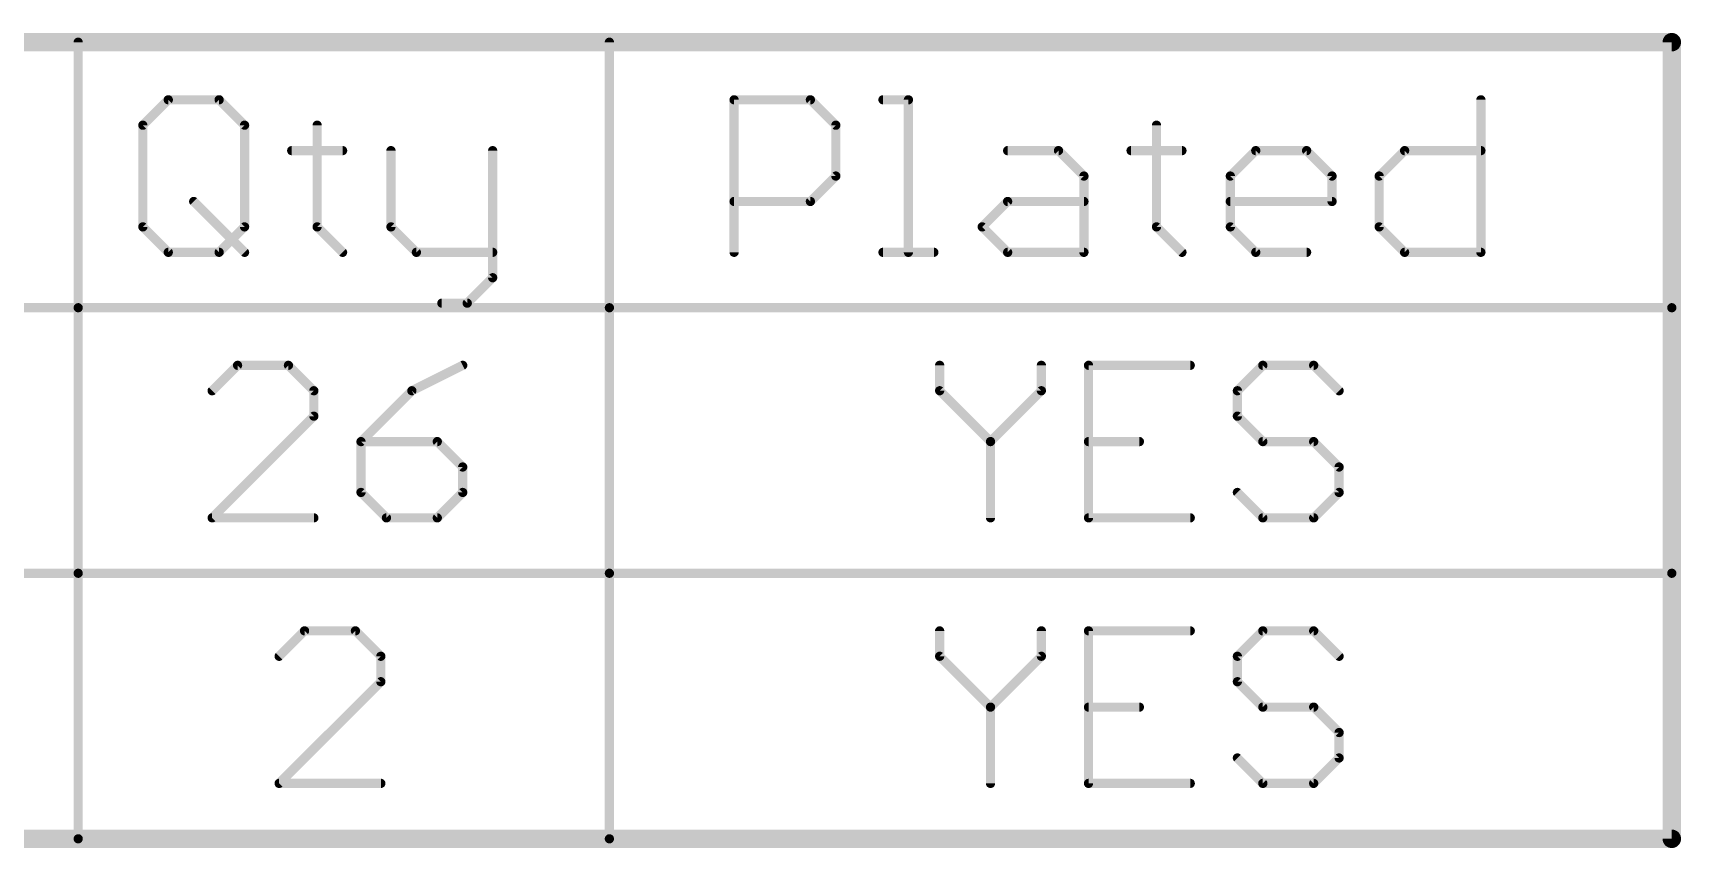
# Model space of a CAD drawing. Extents: x -14 to 61.4, y -16.8 to 62.4.
# Drawn here: x 29.58 to 47.7, y -16.85 to -7.88 of the extents above; entities that cross this region are included whole.
import ezdxf

# ---------------------------------------------------------------- set-up
doc = ezdxf.new("R2010")
doc.units = 0
doc.layers.add('144', color=253, linetype='CONTINUOUS')

msp = doc.modelspace()

# ---------------------------------------------------------------- linework, layer by layer
at = {"layer": '144'}
for points, const_width in [([(47.6008, -7.984), (4.6748, -7.984)], 0.2032), ([(30.0748, -10.905), (30.0748, -7.984)], 0.1016), ([(35.9168, -10.905), (35.9168, -7.984)], 0.1016), ([(47.6008, -16.747), (47.6008, -7.984)], 0.2032), ([(47.6008, -10.905), (47.6008, -7.984)], 0.1016), ([(30.786, -8.8972), (31.0657, -8.6176)], 0.1016), ([(31.0657, -8.6176), (31.625, -8.6176)], 0.1016), ([(31.625, -8.6176), (31.9046, -8.8972)], 0.1016), ([(37.2884, -10.2954), (37.2884, -8.6176)], 0.1016), ([(37.2884, -8.6176), (38.1274, -8.6176)], 0.1016), ([(38.1274, -8.6176), (38.407, -8.8972)], 0.1016), ([(38.9256, -8.6176), (39.2052, -8.6176)], 0.1016), ([(39.2052, -8.6176), (39.2052, -10.2954)], 0.1016), ([(45.5013, -8.6176), (45.5013, -10.2954)], 0.1016), ([(30.786, -10.0158), (30.786, -8.8972)], 0.1016), ([(31.9046, -8.8972), (31.9046, -10.0158)], 0.1016), ([(32.7028, -8.8972), (32.7028, -10.0158)], 0.1016), ([(38.407, -8.8972), (38.407, -9.4565)], 0.1016), ([(41.9338, -8.8972), (41.9338, -10.0158)], 0.1016), ([(32.4232, -9.1769), (32.9825, -9.1769)], 0.1016), ([(33.5146, -9.1769), (33.5146, -10.0158)], 0.1016), ([(34.6332, -9.1769), (34.6332, -10.575)], 0.1016), ([(40.2967, -9.1769), (40.856, -9.1769)], 0.1016), ([(40.856, -9.1769), (41.1356, -9.4565)], 0.1016), ([(41.6542, -9.1769), (42.2135, -9.1769)], 0.1016), ([(42.7456, -9.4565), (43.0253, -9.1769)], 0.1016), ([(43.0253, -9.1769), (43.5845, -9.1769)], 0.1016), ([(43.5845, -9.1769), (43.8642, -9.4565)], 0.1016), ([(44.3828, -9.4565), (44.6624, -9.1769)], 0.1016), ([(44.6624, -9.1769), (45.5013, -9.1769)], 0.1016), ([(38.407, -9.4565), (38.1274, -9.7361)], 0.1016), ([(41.1356, -9.4565), (41.1356, -10.2954)], 0.1016), ([(42.7456, -10.0158), (42.7456, -9.4565)], 0.1016), ([(43.8642, -9.4565), (43.8642, -9.7361)], 0.1016), ([(44.3828, -10.0158), (44.3828, -9.4565)], 0.1016), ([(31.3453, -9.7361), (31.9046, -10.2954)], 0.1016), ([(38.1274, -9.7361), (37.2884, -9.7361)], 0.1016), ([(40.017, -10.0158), (40.2967, -9.7361)], 0.1016), ([(40.2967, -9.7361), (41.1356, -9.7361)], 0.1016), ([(43.8642, -9.7361), (42.7456, -9.7361)], 0.1016), ([(31.0657, -10.2954), (30.786, -10.0158)], 0.1016), ([(31.9046, -10.0158), (31.625, -10.2954)], 0.1016), ([(32.7028, -10.0158), (32.9825, -10.2954)], 0.1016), ([(33.5146, -10.0158), (33.7943, -10.2954)], 0.1016), ([(40.2967, -10.2954), (40.017, -10.0158)], 0.1016), ([(41.9338, -10.0158), (42.2135, -10.2954)], 0.1016), ([(43.0253, -10.2954), (42.7456, -10.0158)], 0.1016), ([(44.6624, -10.2954), (44.3828, -10.0158)], 0.1016), ([(31.625, -10.2954), (31.0657, -10.2954)], 0.1016), ([(33.7943, -10.2954), (34.6332, -10.2954)], 0.1016), ([(38.9256, -10.2954), (39.4849, -10.2954)], 0.1016), ([(41.1356, -10.2954), (40.2967, -10.2954)], 0.1016), ([(43.5845, -10.2954), (43.0253, -10.2954)], 0.1016), ([(45.5013, -10.2954), (44.6624, -10.2954)], 0.1016), ([(34.6332, -10.575), (34.3536, -10.8547)], 0.1016), ([(22.2008, -10.905), (30.0748, -10.905)], 0.1016), ([(30.0748, -10.905), (35.9168, -10.905)], 0.1016), ([(30.0748, -13.826), (30.0748, -10.905)], 0.1016), ([(34.3536, -10.8547), (34.0739, -10.8547)], 0.1016), ([(35.9168, -10.905), (47.6008, -10.905)], 0.1016), ([(35.9168, -13.826), (35.9168, -10.905)], 0.1016), ([(47.6008, -13.826), (47.6008, -10.905)], 0.1016), ([(31.8277, -11.5386), (31.548, -11.8182)], 0.1016), ([(32.387, -11.5386), (31.8277, -11.5386)], 0.1016), ([(32.6666, -11.8182), (32.387, -11.5386)], 0.1016), ([(34.3038, -11.5386), (33.7445, -11.8182)], 0.1016), ([(39.549, -11.5386), (39.549, -11.8182)], 0.1016), ([(40.6676, -11.8182), (40.6676, -11.5386)], 0.1016), ([(42.3048, -11.5386), (41.1862, -11.5386)], 0.1016), ([(41.1862, -11.5386), (41.1862, -13.2164)], 0.1016), ([(43.103, -11.5386), (42.8234, -11.8182)], 0.1016), ([(43.6623, -11.5386), (43.103, -11.5386)], 0.1016), ([(43.9419, -11.8182), (43.6623, -11.5386)], 0.1016), ([(32.6666, -12.0979), (32.6666, -11.8182)], 0.1016), ([(33.7445, -11.8182), (33.1852, -12.3775)], 0.1016), ([(39.549, -11.8182), (40.1083, -12.3775)], 0.1016), ([(40.1083, -12.3775), (40.6676, -11.8182)], 0.1016), ([(42.8234, -11.8182), (42.8234, -12.0979)], 0.1016), ([(31.548, -13.2164), (32.6666, -12.0979)], 0.1016), ([(42.8234, -12.0979), (43.103, -12.3775)], 0.1016), ([(33.1852, -12.3775), (33.1852, -12.9368)], 0.1016), ([(34.0241, -12.3775), (33.1852, -12.3775)], 0.1016), ([(34.3038, -12.6571), (34.0241, -12.3775)], 0.1016), ([(40.1083, -12.3775), (40.1083, -13.2164)], 0.1016), ([(41.1862, -12.3775), (41.7455, -12.3775)], 0.1016), ([(43.103, -12.3775), (43.6623, -12.3775)], 0.1016), ([(43.6623, -12.3775), (43.9419, -12.6571)], 0.1016), ([(34.3038, -12.9368), (34.3038, -12.6571)], 0.1016), ([(43.9419, -12.6571), (43.9419, -12.9368)], 0.1016), ([(33.1852, -12.9368), (33.4648, -13.2164)], 0.1016), ([(34.0241, -13.2164), (34.3038, -12.9368)], 0.1016), ([(43.103, -13.2164), (42.8234, -12.9368)], 0.1016), ([(43.9419, -12.9368), (43.6623, -13.2164)], 0.1016), ([(32.6666, -13.2164), (31.548, -13.2164)], 0.1016), ([(33.4648, -13.2164), (34.0241, -13.2164)], 0.1016), ([(41.1862, -13.2164), (42.3048, -13.2164)], 0.1016), ([(43.6623, -13.2164), (43.103, -13.2164)], 0.1016), ([(22.2008, -13.826), (30.0748, -13.826)], 0.1016), ([(30.0748, -13.826), (35.9168, -13.826)], 0.1016), ([(30.0748, -16.747), (30.0748, -13.826)], 0.1016), ([(35.9168, -13.826), (47.6008, -13.826)], 0.1016), ([(35.9168, -16.747), (35.9168, -13.826)], 0.1016), ([(47.6008, -16.747), (47.6008, -13.826)], 0.1016), ([(32.5643, -14.4596), (32.2846, -14.7392)], 0.1016), ([(33.1236, -14.4596), (32.5643, -14.4596)], 0.1016), ([(33.4032, -14.7392), (33.1236, -14.4596)], 0.1016), ([(39.549, -14.4596), (39.549, -14.7392)], 0.1016), ([(40.6676, -14.7392), (40.6676, -14.4596)], 0.1016), ([(42.3048, -14.4596), (41.1862, -14.4596)], 0.1016), ([(41.1862, -14.4596), (41.1862, -16.1374)], 0.1016), ([(43.103, -14.4596), (42.8234, -14.7392)], 0.1016), ([(43.6623, -14.4596), (43.103, -14.4596)], 0.1016), ([(43.9419, -14.7392), (43.6623, -14.4596)], 0.1016), ([(33.4032, -15.0189), (33.4032, -14.7392)], 0.1016), ([(39.549, -14.7392), (40.1083, -15.2985)], 0.1016), ([(40.1083, -15.2985), (40.6676, -14.7392)], 0.1016), ([(42.8234, -14.7392), (42.8234, -15.0189)], 0.1016), ([(32.2846, -16.1374), (33.4032, -15.0189)], 0.1016), ([(42.8234, -15.0189), (43.103, -15.2985)], 0.1016), ([(40.1083, -15.2985), (40.1083, -16.1374)], 0.1016), ([(41.1862, -15.2985), (41.7455, -15.2985)], 0.1016), ([(43.103, -15.2985), (43.6623, -15.2985)], 0.1016), ([(43.6623, -15.2985), (43.9419, -15.5781)], 0.1016), ([(43.9419, -15.5781), (43.9419, -15.8578)], 0.1016), ([(43.103, -16.1374), (42.8234, -15.8578)], 0.1016), ([(43.9419, -15.8578), (43.6623, -16.1374)], 0.1016), ([(33.4032, -16.1374), (32.2846, -16.1374)], 0.1016), ([(41.1862, -16.1374), (42.3048, -16.1374)], 0.1016), ([(43.6623, -16.1374), (43.103, -16.1374)], 0.1016), ([(4.6748, -16.747), (47.6008, -16.747)], 0.2032), ([(22.2008, -16.747), (30.0748, -16.747)], 0.1016), ([(30.0748, -16.747), (35.9168, -16.747)], 0.1016), ([(35.9168, -16.747), (47.6008, -16.747)], 0.1016)]:
    msp.add_lwpolyline(points, dxfattribs=dict(at, const_width=const_width))
for points, const_width in [([(30.1002, -7.984, 1), (30.0494, -7.984)], 0.0508), ([(35.9422, -7.984, 1), (35.8914, -7.984)], 0.0508), ([(47.6516, -7.984, 1), (47.55, -7.984)], 0.1016), ([(47.6008, -8.0348, 1), (47.6008, -7.9332)], 0.1016), ([(47.6262, -7.984, 1), (47.5754, -7.984)], 0.0508), ([(31.0657, -8.5922, 1), (31.0657, -8.643)], 0.0508), ([(31.0836, -8.6355, 1), (31.0477, -8.5996)], 0.0508), ([(31.6429, -8.5996, 1), (31.607, -8.6355)], 0.0508), ([(31.625, -8.643, 1), (31.625, -8.5922)], 0.0508), ([(37.3138, -8.6176, 1), (37.263, -8.6176)], 0.0508), ([(37.2884, -8.5922, 1), (37.2884, -8.643)], 0.0508), ([(38.1453, -8.5996, 1), (38.1094, -8.6355)], 0.0508), ([(38.1274, -8.643, 1), (38.1274, -8.5922)], 0.0508), ([(38.9256, -8.5922, 1), (38.9256, -8.643)], 0.0508), ([(39.2306, -8.6176, 1), (39.1798, -8.6176)], 0.0508), ([(39.2052, -8.643, 1), (39.2052, -8.5922)], 0.0508), ([(45.5267, -8.6176, 1), (45.4759, -8.6176)], 0.0508), ([(30.8114, -8.8972, 1), (30.7606, -8.8972)], 0.0508), ([(30.7681, -8.8793, 1), (30.804, -8.9152)], 0.0508), ([(31.93, -8.8972, 1), (31.8792, -8.8972)], 0.0508), ([(31.8866, -8.9152, 1), (31.9226, -8.8793)], 0.0508), ([(32.7282, -8.8972, 1), (32.6774, -8.8972)], 0.0508), ([(38.4324, -8.8972, 1), (38.3816, -8.8972)], 0.0508), ([(38.389, -8.9152, 1), (38.425, -8.8793)], 0.0508), ([(41.9592, -8.8972, 1), (41.9084, -8.8972)], 0.0508), ([(32.4232, -9.1515, 1), (32.4232, -9.2023)], 0.0508), ([(32.9825, -9.2023, 1), (32.9825, -9.1515)], 0.0508), ([(33.54, -9.1769, 1), (33.4892, -9.1769)], 0.0508), ([(34.6586, -9.1769, 1), (34.6078, -9.1769)], 0.0508), ([(40.2967, -9.1515, 1), (40.2967, -9.2023)], 0.0508), ([(40.8739, -9.1589, 1), (40.838, -9.1948)], 0.0508), ([(40.856, -9.2023, 1), (40.856, -9.1515)], 0.0508), ([(41.6542, -9.1515, 1), (41.6542, -9.2023)], 0.0508), ([(42.2135, -9.2023, 1), (42.2135, -9.1515)], 0.0508), ([(43.0253, -9.1515, 1), (43.0253, -9.2023)], 0.0508), ([(43.0432, -9.1948, 1), (43.0073, -9.1589)], 0.0508), ([(43.6025, -9.1589, 1), (43.5666, -9.1948)], 0.0508), ([(43.5845, -9.2023, 1), (43.5845, -9.1515)], 0.0508), ([(44.6624, -9.1515, 1), (44.6624, -9.2023)], 0.0508), ([(44.6804, -9.1948, 1), (44.6445, -9.1589)], 0.0508), ([(45.5013, -9.2023, 1), (45.5013, -9.1515)], 0.0508), ([(38.425, -9.4745, 1), (38.389, -9.4385)], 0.0508), ([(41.161, -9.4565, 1), (41.1102, -9.4565)], 0.0508), ([(41.1176, -9.4745, 1), (41.1536, -9.4385)], 0.0508), ([(42.771, -9.4565, 1), (42.7202, -9.4565)], 0.0508), ([(42.7277, -9.4385, 1), (42.7636, -9.4745)], 0.0508), ([(43.8896, -9.4565, 1), (43.8388, -9.4565)], 0.0508), ([(43.8462, -9.4745, 1), (43.8821, -9.4385)], 0.0508), ([(44.3648, -9.4385, 1), (44.4007, -9.4745)], 0.0508), ([(44.4082, -9.4565, 1), (44.3574, -9.4565)], 0.0508), ([(38.3816, -9.4565, 1), (38.4324, -9.4565)], 0.0508), ([(31.3633, -9.7182, 1), (31.3274, -9.7541)], 0.0508), ([(37.2884, -9.7107, 1), (37.2884, -9.7615)], 0.0508), ([(38.1094, -9.7182, 1), (38.1453, -9.7541)], 0.0508), ([(38.1274, -9.7615, 1), (38.1274, -9.7107)], 0.0508), ([(40.2967, -9.7107, 1), (40.2967, -9.7615)], 0.0508), ([(40.3146, -9.7541, 1), (40.2787, -9.7182)], 0.0508), ([(41.1356, -9.7615, 1), (41.1356, -9.7107)], 0.0508), ([(42.7456, -9.7107, 1), (42.7456, -9.7615)], 0.0508), ([(43.8388, -9.7361, 1), (43.8896, -9.7361)], 0.0508), ([(43.8642, -9.7615, 1), (43.8642, -9.7107)], 0.0508), ([(30.804, -9.9978, 1), (30.7681, -10.0337)], 0.0508), ([(31.9226, -10.0337, 1), (31.8866, -9.9978)], 0.0508), ([(32.7208, -9.9978, 1), (32.6849, -10.0337)], 0.0508), ([(33.5326, -9.9978, 1), (33.4967, -10.0337)], 0.0508), ([(40.035, -9.9978, 1), (39.9991, -10.0337)], 0.0508), ([(41.9518, -9.9978, 1), (41.9159, -10.0337)], 0.0508), ([(42.7636, -9.9978, 1), (42.7277, -10.0337)], 0.0508), ([(44.4007, -9.9978, 1), (44.3648, -10.0337)], 0.0508), ([(30.7606, -10.0158, 1), (30.8114, -10.0158)], 0.0508), ([(31.8792, -10.0158, 1), (31.93, -10.0158)], 0.0508), ([(32.6774, -10.0158, 1), (32.7282, -10.0158)], 0.0508), ([(33.4892, -10.0158, 1), (33.54, -10.0158)], 0.0508), ([(39.9991, -9.9978, 1), (40.035, -10.0337)], 0.0508), ([(41.9084, -10.0158, 1), (41.9592, -10.0158)], 0.0508), ([(42.7202, -10.0158, 1), (42.771, -10.0158)], 0.0508), ([(44.3574, -10.0158, 1), (44.4082, -10.0158)], 0.0508), ([(31.0657, -10.27, 1), (31.0657, -10.3208)], 0.0508), ([(31.0477, -10.3134, 1), (31.0836, -10.2774)], 0.0508), ([(31.607, -10.2774, 1), (31.6429, -10.3134)], 0.0508), ([(31.625, -10.3208, 1), (31.625, -10.27)], 0.0508), ([(31.8866, -10.3134, 1), (31.9226, -10.2774)], 0.0508), ([(32.9645, -10.3134, 1), (33.0004, -10.2774)], 0.0508), ([(33.7943, -10.27, 1), (33.7943, -10.3208)], 0.0508), ([(33.7763, -10.3134, 1), (33.8122, -10.2774)], 0.0508), ([(34.6332, -10.3208, 1), (34.6332, -10.27)], 0.0508), ([(37.263, -10.2954, 1), (37.3138, -10.2954)], 0.0508), ([(38.9256, -10.27, 1), (38.9256, -10.3208)], 0.0508), ([(39.1798, -10.2954, 1), (39.2306, -10.2954)], 0.0508), ([(39.4849, -10.3208, 1), (39.4849, -10.27)], 0.0508), ([(40.2967, -10.27, 1), (40.2967, -10.3208)], 0.0508), ([(40.2787, -10.3134, 1), (40.3146, -10.2774)], 0.0508), ([(41.1102, -10.2954, 1), (41.161, -10.2954)], 0.0508), ([(41.1356, -10.3208, 1), (41.1356, -10.27)], 0.0508), ([(42.1955, -10.3134, 1), (42.2314, -10.2774)], 0.0508), ([(43.0253, -10.27, 1), (43.0253, -10.3208)], 0.0508), ([(43.0073, -10.3134, 1), (43.0432, -10.2774)], 0.0508), ([(43.5845, -10.3208, 1), (43.5845, -10.27)], 0.0508), ([(44.6624, -10.27, 1), (44.6624, -10.3208)], 0.0508), ([(44.6445, -10.3134, 1), (44.6804, -10.2774)], 0.0508), ([(45.4759, -10.2954, 1), (45.5267, -10.2954)], 0.0508), ([(45.5013, -10.3208, 1), (45.5013, -10.27)], 0.0508), ([(34.6078, -10.575, 1), (34.6586, -10.575)], 0.0508), ([(34.6512, -10.593, 1), (34.6152, -10.5571)], 0.0508), ([(30.0748, -10.8796, 1), (30.0748, -10.9304)], 0.0508), ([(30.1002, -10.905, 1), (30.0494, -10.905)], 0.0508), ([(30.0748, -10.9304, 1), (30.0748, -10.8796)], 0.0508), ([(34.0739, -10.8293, 1), (34.0739, -10.8801)], 0.0508), ([(34.3356, -10.8367, 1), (34.3715, -10.8726)], 0.0508), ([(34.3536, -10.8801, 1), (34.3536, -10.8293)], 0.0508), ([(35.9168, -10.8796, 1), (35.9168, -10.9304)], 0.0508), ([(35.9422, -10.905, 1), (35.8914, -10.905)], 0.0508), ([(35.9168, -10.9304, 1), (35.9168, -10.8796)], 0.0508), ([(47.6262, -10.905, 1), (47.5754, -10.905)], 0.0508), ([(47.6008, -10.9304, 1), (47.6008, -10.8796)], 0.0508), ([(30.0494, -10.905, 1), (30.1002, -10.905)], 0.0508), ([(35.8914, -10.905, 1), (35.9422, -10.905)], 0.0508), ([(47.5754, -10.905, 1), (47.6262, -10.905)], 0.0508), ([(31.8277, -11.5132, 1), (31.8277, -11.564)], 0.0508), ([(31.8456, -11.5565, 1), (31.8097, -11.5206)], 0.0508), ([(32.4049, -11.5206, 1), (32.369, -11.5565)], 0.0508), ([(32.387, -11.564, 1), (32.387, -11.5132)], 0.0508), ([(34.3151, -11.5613, 1), (34.2924, -11.5159)], 0.0508), ([(39.5744, -11.5386, 1), (39.5236, -11.5386)], 0.0508), ([(40.693, -11.5386, 1), (40.6422, -11.5386)], 0.0508), ([(41.1862, -11.5132, 1), (41.1862, -11.564)], 0.0508), ([(41.2116, -11.5386, 1), (41.1608, -11.5386)], 0.0508), ([(42.3048, -11.564, 1), (42.3048, -11.5132)], 0.0508), ([(43.103, -11.5132, 1), (43.103, -11.564)], 0.0508), ([(43.121, -11.5565, 1), (43.085, -11.5206)], 0.0508), ([(43.6802, -11.5206, 1), (43.6443, -11.5565)], 0.0508), ([(43.6623, -11.564, 1), (43.6623, -11.5132)], 0.0508), ([(31.5301, -11.8003, 1), (31.566, -11.8362)], 0.0508), ([(32.692, -11.8182, 1), (32.6412, -11.8182)], 0.0508), ([(32.6486, -11.8362, 1), (32.6846, -11.8003)], 0.0508), ([(33.7331, -11.7955, 1), (33.7558, -11.8409)], 0.0508), ([(33.7624, -11.8362, 1), (33.7265, -11.8003)], 0.0508), ([(39.567, -11.8003, 1), (39.5311, -11.8362)], 0.0508), ([(40.6856, -11.8362, 1), (40.6496, -11.8003)], 0.0508), ([(42.8488, -11.8182, 1), (42.798, -11.8182)], 0.0508), ([(42.8054, -11.8003, 1), (42.8413, -11.8362)], 0.0508), ([(43.9239, -11.8362, 1), (43.9599, -11.8003)], 0.0508), ([(39.5236, -11.8182, 1), (39.5744, -11.8182)], 0.0508), ([(40.6422, -11.8182, 1), (40.693, -11.8182)], 0.0508), ([(32.6412, -12.0979, 1), (32.692, -12.0979)], 0.0508), ([(32.6846, -12.1158, 1), (32.6486, -12.0799)], 0.0508), ([(42.8413, -12.0799, 1), (42.8054, -12.1158)], 0.0508), ([(42.798, -12.0979, 1), (42.8488, -12.0979)], 0.0508), ([(33.1672, -12.3595, 1), (33.2032, -12.3955)], 0.0508), ([(33.2106, -12.3775, 1), (33.1598, -12.3775)], 0.0508), ([(33.1852, -12.3521, 1), (33.1852, -12.4029)], 0.0508), ([(34.0421, -12.3595, 1), (34.0062, -12.3955)], 0.0508), ([(34.0241, -12.4029, 1), (34.0241, -12.3521)], 0.0508), ([(40.1337, -12.3775, 1), (40.0829, -12.3775)], 0.0508), ([(40.0904, -12.3595, 1), (40.1263, -12.3955)], 0.0508), ([(40.0904, -12.3955, 1), (40.1263, -12.3595)], 0.0508), ([(41.1862, -12.3521, 1), (41.1862, -12.4029)], 0.0508), ([(41.7455, -12.4029, 1), (41.7455, -12.3521)], 0.0508), ([(43.103, -12.3521, 1), (43.103, -12.4029)], 0.0508), ([(43.085, -12.3955, 1), (43.121, -12.3595)], 0.0508), ([(43.6802, -12.3595, 1), (43.6443, -12.3955)], 0.0508), ([(43.6623, -12.4029, 1), (43.6623, -12.3521)], 0.0508), ([(34.3292, -12.6571, 1), (34.2784, -12.6571)], 0.0508), ([(34.2858, -12.6751, 1), (34.3217, -12.6392)], 0.0508), ([(43.9673, -12.6571, 1), (43.9165, -12.6571)], 0.0508), ([(43.9239, -12.6751, 1), (43.9599, -12.6392)], 0.0508), ([(33.2032, -12.9188, 1), (33.1672, -12.9547)], 0.0508), ([(33.1598, -12.9368, 1), (33.2106, -12.9368)], 0.0508), ([(34.2784, -12.9368, 1), (34.3292, -12.9368)], 0.0508), ([(34.3217, -12.9547, 1), (34.2858, -12.9188)], 0.0508), ([(42.8413, -12.9188, 1), (42.8054, -12.9547)], 0.0508), ([(43.9165, -12.9368, 1), (43.9673, -12.9368)], 0.0508), ([(43.9599, -12.9547, 1), (43.9239, -12.9188)], 0.0508), ([(31.548, -13.191, 1), (31.548, -13.2418)], 0.0508), ([(31.5301, -13.1984, 1), (31.566, -13.2344)], 0.0508), ([(32.6666, -13.2418, 1), (32.6666, -13.191)], 0.0508), ([(33.4648, -13.191, 1), (33.4648, -13.2418)], 0.0508), ([(33.4469, -13.2344, 1), (33.4828, -13.1984)], 0.0508), ([(34.0062, -13.1984, 1), (34.0421, -13.2344)], 0.0508), ([(34.0241, -13.2418, 1), (34.0241, -13.191)], 0.0508), ([(40.0829, -13.2164, 1), (40.1337, -13.2164)], 0.0508), ([(41.1862, -13.191, 1), (41.1862, -13.2418)], 0.0508), ([(41.1608, -13.2164, 1), (41.2116, -13.2164)], 0.0508), ([(42.3048, -13.2418, 1), (42.3048, -13.191)], 0.0508), ([(43.103, -13.191, 1), (43.103, -13.2418)], 0.0508), ([(43.085, -13.2344, 1), (43.121, -13.1984)], 0.0508), ([(43.6443, -13.1984, 1), (43.6802, -13.2344)], 0.0508), ([(43.6623, -13.2418, 1), (43.6623, -13.191)], 0.0508), ([(30.0748, -13.8006, 1), (30.0748, -13.8514)], 0.0508), ([(30.1002, -13.826, 1), (30.0494, -13.826)], 0.0508), ([(30.0494, -13.826, 1), (30.1002, -13.826)], 0.0508), ([(30.0748, -13.8514, 1), (30.0748, -13.8006)], 0.0508), ([(35.9168, -13.8006, 1), (35.9168, -13.8514)], 0.0508), ([(35.9422, -13.826, 1), (35.8914, -13.826)], 0.0508), ([(35.8914, -13.826, 1), (35.9422, -13.826)], 0.0508), ([(35.9168, -13.8514, 1), (35.9168, -13.8006)], 0.0508), ([(47.6262, -13.826, 1), (47.5754, -13.826)], 0.0508), ([(47.5754, -13.826, 1), (47.6262, -13.826)], 0.0508), ([(47.6008, -13.8514, 1), (47.6008, -13.8006)], 0.0508), ([(32.5643, -14.4342, 1), (32.5643, -14.485)], 0.0508), ([(32.5822, -14.4775, 1), (32.5463, -14.4416)], 0.0508), ([(33.1415, -14.4416, 1), (33.1056, -14.4775)], 0.0508), ([(33.1236, -14.485, 1), (33.1236, -14.4342)], 0.0508), ([(39.5744, -14.4596, 1), (39.5236, -14.4596)], 0.0508), ([(40.693, -14.4596, 1), (40.6422, -14.4596)], 0.0508), ([(41.1862, -14.4342, 1), (41.1862, -14.485)], 0.0508), ([(41.2116, -14.4596, 1), (41.1608, -14.4596)], 0.0508), ([(42.3048, -14.485, 1), (42.3048, -14.4342)], 0.0508), ([(43.103, -14.4342, 1), (43.103, -14.485)], 0.0508), ([(43.121, -14.4775, 1), (43.085, -14.4416)], 0.0508), ([(43.6802, -14.4416, 1), (43.6443, -14.4775)], 0.0508), ([(43.6623, -14.485, 1), (43.6623, -14.4342)], 0.0508), ([(32.2667, -14.7213, 1), (32.3026, -14.7572)], 0.0508), ([(33.4286, -14.7392, 1), (33.3778, -14.7392)], 0.0508), ([(33.3852, -14.7572, 1), (33.4212, -14.7213)], 0.0508), ([(39.5236, -14.7392, 1), (39.5744, -14.7392)], 0.0508), ([(39.567, -14.7213, 1), (39.5311, -14.7572)], 0.0508), ([(40.6422, -14.7392, 1), (40.693, -14.7392)], 0.0508), ([(40.6856, -14.7572, 1), (40.6496, -14.7213)], 0.0508), ([(42.8488, -14.7392, 1), (42.798, -14.7392)], 0.0508), ([(42.8054, -14.7213, 1), (42.8413, -14.7572)], 0.0508), ([(43.9239, -14.7572, 1), (43.9599, -14.7213)], 0.0508), ([(33.3778, -15.0189, 1), (33.4286, -15.0189)], 0.0508), ([(33.4212, -15.0368, 1), (33.3852, -15.0009)], 0.0508), ([(42.8413, -15.0009, 1), (42.8054, -15.0368)], 0.0508), ([(42.798, -15.0189, 1), (42.8488, -15.0189)], 0.0508), ([(40.1337, -15.2985, 1), (40.0829, -15.2985)], 0.0508), ([(40.0904, -15.2805, 1), (40.1263, -15.3165)], 0.0508), ([(40.0904, -15.3165, 1), (40.1263, -15.2805)], 0.0508), ([(41.1862, -15.2731, 1), (41.1862, -15.3239)], 0.0508), ([(41.7455, -15.3239, 1), (41.7455, -15.2731)], 0.0508), ([(43.103, -15.2731, 1), (43.103, -15.3239)], 0.0508), ([(43.085, -15.3165, 1), (43.121, -15.2805)], 0.0508), ([(43.6802, -15.2805, 1), (43.6443, -15.3165)], 0.0508), ([(43.6623, -15.3239, 1), (43.6623, -15.2731)], 0.0508), ([(43.9673, -15.5781, 1), (43.9165, -15.5781)], 0.0508), ([(43.9239, -15.5961, 1), (43.9599, -15.5602)], 0.0508), ([(42.8413, -15.8398, 1), (42.8054, -15.8757)], 0.0508), ([(43.9165, -15.8578, 1), (43.9673, -15.8578)], 0.0508), ([(43.9599, -15.8757, 1), (43.9239, -15.8398)], 0.0508), ([(32.2846, -16.112, 1), (32.2846, -16.1628)], 0.0508), ([(32.2667, -16.1194, 1), (32.3026, -16.1554)], 0.0508), ([(33.4032, -16.1628, 1), (33.4032, -16.112)], 0.0508), ([(40.0829, -16.1374, 1), (40.1337, -16.1374)], 0.0508), ([(41.1862, -16.112, 1), (41.1862, -16.1628)], 0.0508), ([(41.1608, -16.1374, 1), (41.2116, -16.1374)], 0.0508), ([(42.3048, -16.1628, 1), (42.3048, -16.112)], 0.0508), ([(43.103, -16.112, 1), (43.103, -16.1628)], 0.0508), ([(43.085, -16.1554, 1), (43.121, -16.1194)], 0.0508), ([(43.6443, -16.1194, 1), (43.6802, -16.1554)], 0.0508), ([(43.6623, -16.1628, 1), (43.6623, -16.112)], 0.0508), ([(47.6008, -16.7978, 1), (47.6008, -16.6962)], 0.1016), ([(30.0748, -16.7216, 1), (30.0748, -16.7724)], 0.0508), ([(30.0494, -16.747, 1), (30.1002, -16.747)], 0.0508), ([(30.0748, -16.7724, 1), (30.0748, -16.7216)], 0.0508), ([(35.9168, -16.7216, 1), (35.9168, -16.7724)], 0.0508), ([(35.8914, -16.747, 1), (35.9422, -16.747)], 0.0508), ([(35.9168, -16.7724, 1), (35.9168, -16.7216)], 0.0508), ([(47.55, -16.747, 1), (47.6516, -16.747)], 0.1016), ([(47.5754, -16.747, 1), (47.6262, -16.747)], 0.0508), ([(47.6008, -16.7724, 1), (47.6008, -16.7216)], 0.0508)]:
    msp.add_lwpolyline(points, format="xyb", dxfattribs=dict(at, const_width=const_width))

doc.saveas('drawing.dxf')
